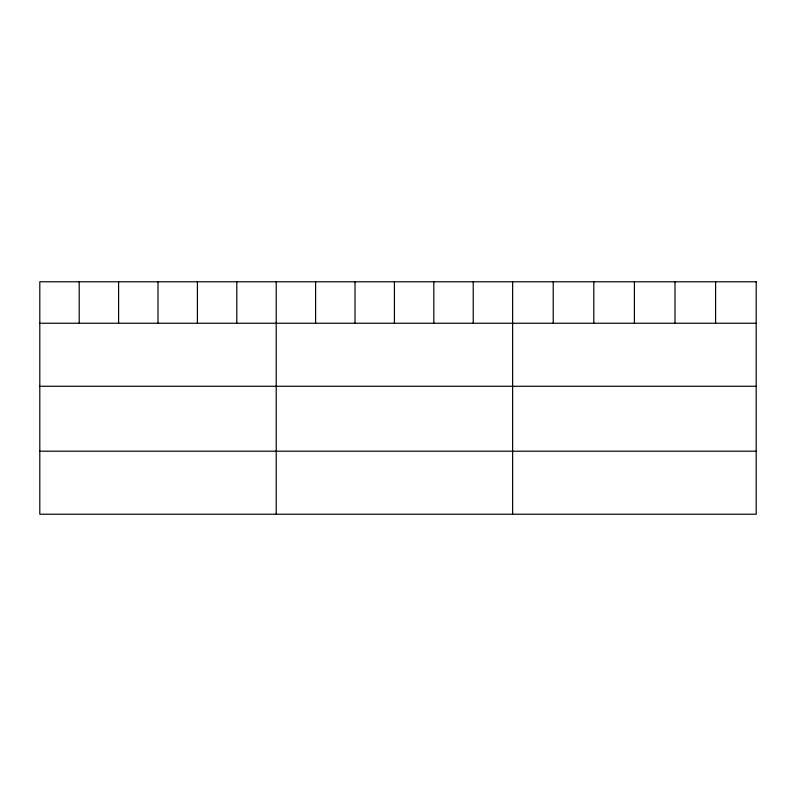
<?xml version="1.0" encoding="UTF-8"?>
<svg xmlns="http://www.w3.org/2000/svg" width="796" height="796" viewBox="0 0 796 796"><rect width="100%" height="100%" fill="white"/><g stroke="black" fill="none" stroke-linecap="round" stroke-linejoin="round"><path stroke-width="1.19" d="M39.8 323.246L756.2 323.246M39.8 386.269L756.2 386.269M39.8 451.203L756.2 451.203M715.604 281.774L715.604 323.246M675.008 281.774L675.008 323.246M634.412 281.774L634.412 323.246M593.816 281.774L593.816 323.246M553.22 281.774L553.22 323.246M512.624 281.774L512.624 514.226M473.222 281.774L473.222 323.246M433.82 281.774L433.82 323.246M394.418 281.774L394.418 323.246M355.016 281.774L355.016 323.246M315.614 281.774L315.614 323.246M276.212 281.774L276.212 514.226M236.81 281.774L236.81 323.246M197.408 281.774L197.408 323.246M158.006 281.774L158.006 323.246M118.604 281.774L118.604 323.246M79.202 281.774L79.202 323.246M756.2 281.774L39.8 281.774L39.8 514.226L756.2 514.226L756.2 281.774"/></g></svg>
